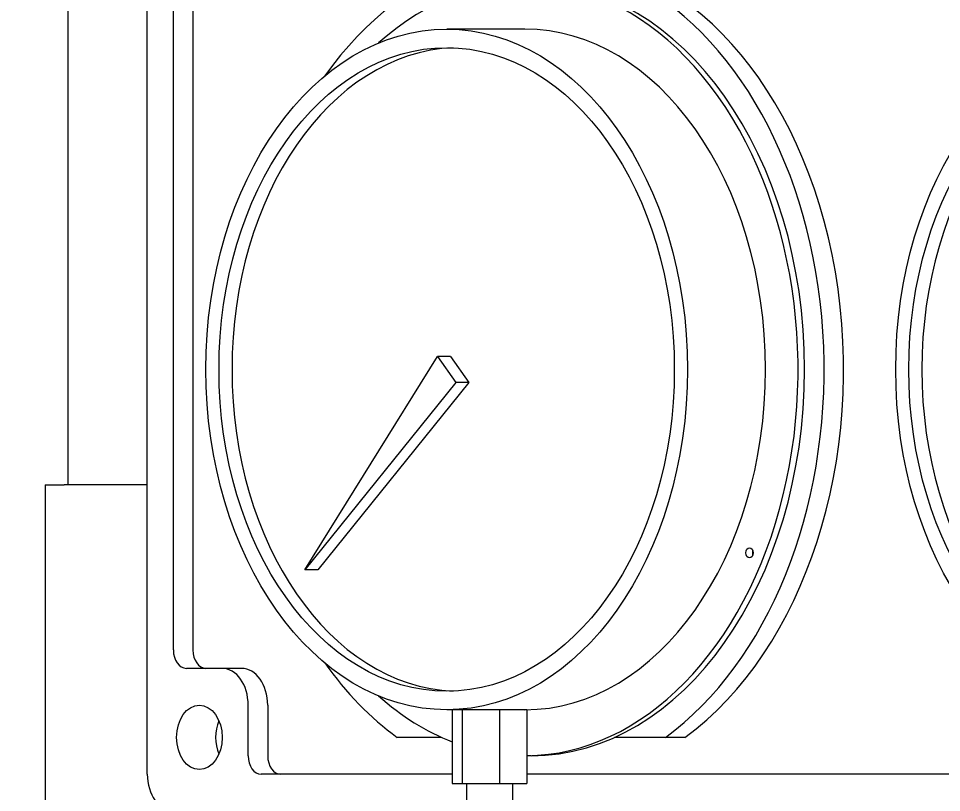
# Model space of a CAD drawing. Header units: inches. Extents: x 20 to 536, y 8 to 344.
# Drawn here: x 388.4 to 394.67, y 106.15 to 111.41 of the extents above; entities that cross this region are included whole.
import ezdxf

# ---------------------------------------------------------------- set-up
doc = ezdxf.new("R2010")
doc.units = ezdxf.units.IN
doc.header["$LTSCALE"] = 16
doc.header["$MEASUREMENT"] = 0
doc.layers.add('Dimension (ANSI)', color=7, linetype='Continuous', lineweight=25)
doc.layers.add('Visible (ANSI)', color=7, linetype='Continuous', lineweight=50)
doc.styles.add('Standard D-E', font='arial.ttf')
doc.dimstyles.new('in [mm] D-E NeptuneBenson', dxfattribs={"dimscale": 16, "dimtxt": 0.15, "dimasz": 0.098425, "dimexe": 0.125, "dimexo": 0.063, "dimgap": 0.031496, "dimtad": 0, "dimtih": 1, "dimtoh": 1, "dimdec": 4, "dimrnd": 1e-08, "dimzin": 3, "dimdsep": 46, "dimlunit": 5, "dimtxsty": 'Standard D-E', "dimcen": 0.09, "dimdle": 0.393701, "dimclrd": 256, "dimclre": 256, "dimclrt": 256, "dimadec": 1, "dimazin": 1, "dimtfac": 1, "dimtofl": 0, "dimtmove": 0, "dimatfit": 3, "dimfxl": 1, "dimfrac": 1, "dimtolj": 1, "dimtzin": 4, "dimlwd": -1, "dimlwe": -1, "dimarcsym": 0})

# ---------------------------------------------------------------- blocks, each defined once
blk = doc.blocks.new('*D25')
at = {"layer": 'Defpoints', "color": 0, "transparency": 16777216}
for p in [(336.9047, 144.0098), (416.1129, 144.0098), (390.911, 45.6782)]:
    blk.add_point(p, dxfattribs=at)
at = {"layer": 'Dimension (ANSI)', "transparency": 16777216}
for p, q in [((415.1049, 144.0098), (334.9047, 144.0098)), ((336.9047, 142.435), (336.9047, 111.916)), ((336.9047, 47.253), (336.9047, 94.5497)), ((389.903, 45.6782), (334.9047, 45.6782))]:
    blk.add_line(p, q, dxfattribs=at)
for points in [[(336.6423, 142.435), (337.1672, 142.435), (336.9047, 144.0098)], [(336.6423, 47.253), (337.1672, 47.253), (336.9047, 45.6782)]]:
    blk.add_solid(points, dxfattribs=at)
at = {"layer": 'Dimension (ANSI)', "transparency": 16777216, "char_height": 2.4, "attachment_point": 5, "style": 'Standard D-E'}
for s, insert in [('\\A1; \\fArial|b0|i0;98{\\H1x;\\S5#16;} in', (336.9047, 106.1867)), ('\\A1;[2491.0 mm]{\\P\\fArial|b0|i0;SHIPPING HEIGHT\\P\\fArial|b0|i0;REF.}', (336.9047, 97.5035))]:
    blk.add_mtext(s, dxfattribs=dict(at, insert=insert))

msp = doc.modelspace()

# ---------------------------------------------------------------- linework, layer by layer
at = {"layer": 'Visible (ANSI)', "linetype": 'Continuous', "lineweight": 18}
for p, q in [((389.27423, 106.27565), (389.27423, 113.77565)), ((389.45103, 107.1194), (389.45103, 112.9319)), ((389.58361, 112.9319), (389.58361, 107.1194)), ((388.7359, 108.24065), (388.7359, 111.61565)), ((391.83751, 111.33812), (391.30718, 111.33812)), ((390.34464, 107.66437), (391.24468, 109.11401)), ((391.33307, 109.11401), (391.24468, 109.11401)), ((391.24468, 109.11401), (391.36968, 108.93723)), ((391.33307, 109.11401), (391.45807, 108.93723)), ((391.36968, 108.93723), (390.34464, 107.66437)), ((391.45807, 108.93723), (390.43303, 107.66437)), ((391.45807, 108.93723), (391.36968, 108.93723)), ((388.58156, 108.24065), (388.7097, 108.24065)), ((388.58156, 108.24065), (388.58156, 105.74065)), ((389.27423, 108.24065), (388.7097, 108.24065)), ((390.43303, 107.66437), (390.34464, 107.66437)), ((389.78246, 106.9944), (389.53942, 106.9944)), ((389.91504, 106.9944), (389.78246, 106.9944)), ((389.95924, 106.40069), (389.95924, 106.7444)), ((390.09182, 106.7444), (390.09182, 106.40069)), ((391.41265, 106.71312), (391.30718, 106.71312)), ((391.34478, 106.71312), (391.34478, 106.21312)), ((391.41265, 106.71312), (391.41265, 106.21312)), ((391.66594, 106.71312), (391.41265, 106.71312)), ((391.66594, 106.71312), (391.66594, 106.21312)), ((391.85137, 106.71312), (391.66594, 106.71312)), ((391.85137, 106.71312), (391.85137, 106.21312)), ((391.2714, 106.52569), (390.97052, 106.52569)), ((392.79289, 106.52569), (392.44782, 106.52569)), ((392.92547, 106.52569), (392.79289, 106.52569)), ((391.88171, 106.40062), (391.85137, 106.40062)), ((391.34478, 106.27569), (390.04762, 106.27569)), ((396.02931, 106.27569), (391.85137, 106.27569)), ((391.34478, 106.21312), (391.41265, 106.21312)), ((391.41265, 106.21312), (391.66594, 106.21312)), ((391.44109, 106.21312), (391.44109, 106.08812)), ((391.66594, 106.21312), (391.85137, 106.21312)), ((391.75505, 106.21312), (391.75505, 106.08812))]:
    msp.add_line(p, q, dxfattribs=at)
for centre, major_axis, start_param, end_param in [((391.88171, 109.02562), (0, 2.8125), 3.6175293, 7.0657892), ((391.83751, 109.02562), (0, 2.625), 3.1490573, 6.8473643), ((392.01429, 109.02562), (0, 2.8125), 3.6175293, 6.2831853), ((391.88171, 109.02562), (0, 2.625), 3.1415927, 6.2831853), ((391.83751, 109.02562), (0, 2.3125), 3.1415927, 6.2831853), ((391.39557, 109.02562), (0, 2.18642), 0.0285895, 3.1130032), ((396.0801, 109.02562), (0, 2.18642), 0.0285895, 3.1130032), ((393.40798, 107.77942), (0, -0.035), 4.2452429, 5.1795351), ((389.53942, 107.1194), (0, -0.125), 4.712389, 6.2831853), ((389.672, 107.1194), (0, -0.125), 4.712389, 6.2831853), ((391.88171, 109.02562), (0, 2.8125), 2.3589887, 2.665656), ((389.78246, 106.7444), (0, 0.25), 4.712389, 6.2831853), ((389.91504, 106.7444), (0, 0.25), 4.712389, 6.2831853), ((391.83751, 109.02562), (0, -2.625), 5.7190063, 6.0145032), ((389.89294, 106.52565), (0, -0.21875), 4.1712895, 5.2534885), ((390.04762, 106.40069), (0, -0.125), 4.712389, 6.2831853), ((390.18021, 106.40069), (0, -0.125), 4.712389, 6.2831853), ((389.451, 106.27565), (0, -0.25), 4.712389, 6.2831853)]:
    msp.add_ellipse(centre, major_axis=major_axis, ratio=0.7071068, start_param=start_param, end_param=end_param, dxfattribs=at)
for centre, major_axis in [((391.30718, 109.02562), (0, 2.3125)), ((395.99172, 109.02562), (0, 2.3125)), ((391.30718, 109.02562), (0, 2.18642)), ((395.99172, 109.02562), (0, 2.18642)), ((393.36379, 107.77942), (0, -0.035)), ((389.62778, 106.52565), (0, 0.21875))]:
    msp.add_ellipse(centre, major_axis=major_axis, ratio=0.7071068, dxfattribs=at)

# ---------------------------------------------------------------- dimensions: what is measured, and where the dimension line sits
at = {"layer": 'Dimension (ANSI)'}
dim = msp.add_linear_dim(base=(336.904721, 144.009798), p1=(390.911041, 45.678154), p2=(416.112922, 144.009798), angle=90, text=' \\fArial|b0|i0;<> in\\X[2491.0 mm]{\\P\\fArial|b0|i0;SHIPPING HEIGHT\\P\\fArial|b0|i0;REF.}', dimstyle='in [mm] D-E NeptuneBenson', override={"dimgap": 0.031496, "dimdec": 4, "dimpost": '', "dimtol": 0, "dimlim": 0, "dimtp": 0, "dimtm": 0, "dimtdec": 2, "dimatfit": 1}, dxfattribs=at)
dim.commit()
dim.dimension.update_dxf_attribs({"geometry": '*D25', "text_midpoint": (336.904721, 103.232832), "dimtype": 160})

doc.saveas('drawing.dxf')
